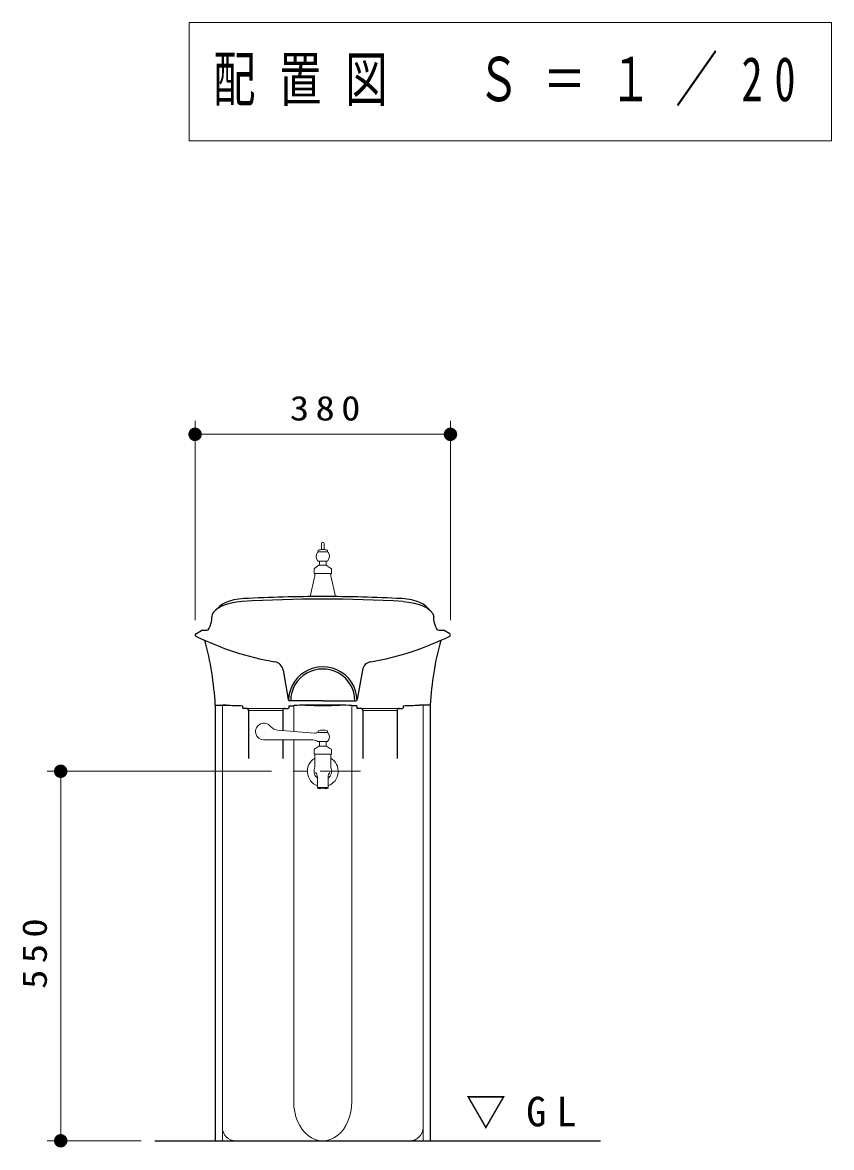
# Model space of a CAD drawing. Units: millimetres on the paper, scale 1:20. Extents: x -365 to 0, y -47 to 257.
# Drawn here: x -216.7 to -156.6, y 93.8 to 177.5 of the extents above; entities that cross this region are included whole.
import ezdxf

# ---------------------------------------------------------------- set-up
doc = ezdxf.new("R2010")
doc.units = ezdxf.units.MM
doc.linetypes.add('USER2', pattern=[6, 3, -1, 1, -1])
doc.layers.add('LY_1', color=2, linetype='Continuous', lineweight=25)
doc.styles.add('ＭＳ ゴシック', font='')
doc.styles.get('ＭＳ ゴシック').set_extended_font_data('MS Gothic')

# ---------------------------------------------------------------- blocks, each defined once
blk = doc.blocks.new('filled_dot')
at = {"color": 0, "linetype": 'Continuous', "lineweight": -2, "const_width": 1.25}
blk.add_lwpolyline([(-0.625, 0, 1), (0.625, 0, 1)], format="xyb", close=True, dxfattribs=at)

msp = doc.modelspace()

# ---------------------------------------------------------------- linework, layer by layer
at = {"layer": 'LY_1', "color": 7, "lineweight": 13}
for p, q in [((-204.355, 177.488), (-204.355, 168.688)), ((-156.555, 177.488), (-204.355, 177.488)), ((-156.555, 168.688), (-156.555, 177.488)), ((-204.355, 168.688), (-156.555, 168.688)), ((-203.903, 133.002), (-203.903, 147.84)), ((-184.903, 133.002), (-184.903, 147.84)), ((-203.903, 146.84), (-184.903, 146.84)), ((-194.753, 138.209), (-194.753, 138.084)), ((-194.508, 138.709), (-194.508, 138.266)), ((-194.433, 138.784), (-194.373, 138.784)), ((-194.298, 138.709), (-194.298, 138.266)), ((-194.053, 138.209), (-194.053, 138.084)), ((-194.783, 138.084), (-194.403, 138.084)), ((-194.76, 137.409), (-194.046, 137.409)), ((-194.653, 137.092), (-194.653, 137.409)), ((-194.403, 138.084), (-194.023, 138.084)), ((-194.153, 137.092), (-194.153, 137.409)), ((-195.053, 136.822), (-195.053, 136.508)), ((-195.04, 136.492), (-194.403, 136.492)), ((-195.003, 136.492), (-195.003, 136.323)), ((-194.985, 136.889), (-194.69, 137.092)), ((-194.69, 137.092), (-194.115, 137.092)), ((-194.403, 136.492), (-193.765, 136.492)), ((-194.115, 137.091), (-193.821, 136.889)), ((-193.803, 136.492), (-193.803, 136.323)), ((-193.753, 136.822), (-193.753, 136.508)), ((-195.347, 134.763), (-195.016, 136.212)), ((-193.459, 134.763), (-193.79, 136.212)), ((-195.029, 124.612), (-197.745, 124.813)), ((-194.753, 124.77), (-194.753, 124.645)), ((-194.053, 124.77), (-194.053, 124.645)), ((-198.778, 124.095), (-195.127, 124.095)), ((-194.023, 124.645), (-194.783, 124.645)), ((-194.046, 123.97), (-194.76, 123.97)), ((-194.653, 123.636), (-194.653, 123.97)), ((-194.153, 123.636), (-194.153, 123.97)), ((-195.053, 123.366), (-195.053, 123.052)), ((-194.69, 123.636), (-194.985, 123.433)), ((-194.115, 123.636), (-194.69, 123.636)), ((-193.821, 123.433), (-194.115, 123.636)), ((-193.753, 123.366), (-193.753, 123.052)), ((-193.765, 123.036), (-195.04, 123.036)), ((-195.003, 123.036), (-195.003, 122.08)), ((-193.803, 123.036), (-193.803, 122.08)), ((-198.211, 121.767), (-214.903, 121.767)), ((-213.903, 94.267), (-213.903, 121.767)), ((-194.803, 121.334), (-194.803, 120.517)), ((-194.003, 121.334), (-194.003, 120.517)), ((-194.803, 120.517), (-194.795, 120.527)), ((-194.803, 120.517), (-194.795, 120.508)), ((-194.795, 120.527), (-194.771, 120.536)), ((-194.795, 120.508), (-194.771, 120.499)), ((-194.011, 120.527), (-194.034, 120.536)), ((-194.011, 120.508), (-194.034, 120.499)), ((-194.003, 120.517), (-194.011, 120.527)), ((-194.003, 120.517), (-194.011, 120.508)), ((-207.903, 94.267), (-214.903, 94.267))]:
    msp.add_line(p, q, dxfattribs=at)
at = {"layer": 'LY_1', "color": 70}
for p, q in [((-202.399, 133.738), (-202.058, 134.057)), ((-186.407, 133.738), (-186.748, 134.057)), ((-203.853, 132.003), (-203.426, 132.253)), ((-203.376, 132.267), (-203.117, 132.267)), ((-185.689, 132.267), (-185.43, 132.267)), ((-184.952, 132.003), (-185.38, 132.253)), ((-197.356, 129.301), (-196.967, 127.099)), ((-191.45, 129.301), (-191.838, 127.099)), ((-202.403, 126.694), (-202.403, 94.267)), ((-202.403, 126.694), (-201.592, 126.694)), ((-202.351, 126.69), (-201.876, 126.676)), ((-200.377, 126.647), (-200.377, 126.489)), ((-200.077, 126.439), (-200.327, 126.439)), ((-197.233, 126.439), (-196.983, 126.439)), ((-196.933, 126.647), (-196.568, 126.647)), ((-196.933, 126.647), (-196.933, 126.489)), ((-194.403, 127.017), (-196.869, 127.017)), ((-193.127, 126.694), (-195.679, 126.694)), ((-194.403, 127.017), (-191.937, 127.017)), ((-191.872, 126.647), (-192.238, 126.647)), ((-191.872, 126.647), (-191.872, 126.489)), ((-191.572, 126.439), (-191.822, 126.439)), ((-188.729, 126.439), (-188.479, 126.439)), ((-188.429, 126.647), (-188.429, 126.489)), ((-186.403, 126.694), (-187.214, 126.694)), ((-186.455, 126.69), (-186.93, 126.676)), ((-186.403, 126.694), (-186.403, 94.267)), ((-199.927, 126.289), (-199.927, 122.707)), ((-197.383, 126.289), (-197.383, 124.786)), ((-191.422, 126.289), (-191.422, 122.707)), ((-188.879, 126.289), (-188.879, 122.707)), ((-197.383, 124.095), (-197.383, 122.707))]:
    msp.add_line(p, q, dxfattribs=at)
at = {"layer": 'LY_1', "color": 44, "lineweight": 13}
for p, q in [((-201.876, 126.676), (-201.876, 94.267)), ((-197.653, 126.446), (-199.653, 126.446)), ((-196.568, 126.649), (-196.568, 124.726)), ((-192.238, 126.649), (-192.238, 97.171)), ((-191.153, 126.446), (-189.153, 126.446)), ((-186.93, 126.676), (-186.93, 94.267)), ((-197.653, 126.292), (-199.653, 126.292)), ((-191.153, 126.292), (-189.153, 126.292)), ((-196.568, 124.095), (-196.568, 97.171)), ((-194.403, 94.267), (-200.876, 94.267)), ((-194.403, 94.267), (-187.93, 94.267))]:
    msp.add_line(p, q, dxfattribs=at)
at = {"layer": 'LY_1', "color": 7, "linetype": 'USER2', "lineweight": 13}
msp.add_line((-191.595, 121.767), (-197.211, 121.767), dxfattribs=at)
at = {"layer": 'LY_1', "color": 7}
msp.add_line((-206.903, 94.267), (-173.73, 94.267), dxfattribs=at)
at = {"layer": 'LY_1', "color": 94}
for points in [[(-200.389, 134.394), (-200.811, 134.351), (-201.212, 134.279), (-201.581, 134.178), (-201.907, 134.052), (-202.182, 133.904), (-202.399, 133.738)], [(-188.417, 134.394), (-187.995, 134.351), (-187.594, 134.279), (-187.225, 134.178), (-186.899, 134.052), (-186.624, 133.904), (-186.407, 133.738)]]:
    msp.add_lwpolyline(points, dxfattribs=at)
at = {"layer": 'LY_1', "color": 70}
for points in [[(-200.287, 134.613), (-200.66, 134.58), (-201.014, 134.52), (-201.34, 134.435), (-201.628, 134.327), (-201.869, 134.2), (-202.058, 134.057)], [(-186.748, 134.057), (-186.937, 134.2), (-187.178, 134.327), (-187.466, 134.435), (-187.791, 134.52), (-188.146, 134.58), (-188.519, 134.613)], [(-202.941, 132.297), (-202.856, 132.427), (-202.785, 132.572), (-202.728, 132.728), (-202.686, 132.893), (-202.661, 133.064), (-202.653, 133.238)], [(-202.399, 133.738), (-202.498, 133.633), (-202.572, 133.525), (-202.623, 133.413), (-202.649, 133.3), (-202.652, 133.269), (-202.653, 133.238)], [(-186.407, 133.738), (-186.217, 133.495), (-186.153, 133.238)], [(-185.865, 132.297), (-185.95, 132.427), (-186.021, 132.572), (-186.078, 132.728), (-186.119, 132.893), (-186.145, 133.064), (-186.153, 133.238)], [(-203.117, 132.267), (-203.029, 132.274), (-202.941, 132.297)], [(-185.865, 132.297), (-185.777, 132.274), (-185.689, 132.267)]]:
    msp.add_lwpolyline(points, dxfattribs=at)
at = {"layer": 'LY_1', "color": 7}
for points in [[(-191.853, 127.062), (-191.885, 127.415), (-191.967, 127.761), (-192.097, 128.092), (-192.274, 128.401), (-192.492, 128.683), (-192.749, 128.932), (-193.038, 129.142), (-193.355, 129.311), (-193.692, 129.434), (-194.044, 129.508), (-194.403, 129.533), (-194.762, 129.508), (-195.113, 129.434), (-195.451, 129.311), (-195.768, 129.142), (-196.057, 128.932), (-196.314, 128.683), (-196.532, 128.401), (-196.709, 128.092), (-196.839, 127.761), (-196.921, 127.415), (-196.953, 127.062)], [(-192.016, 127.017), (-192.036, 127.324), (-192.097, 127.626), (-192.197, 127.918), (-192.336, 128.195), (-192.509, 128.451), (-192.715, 128.682), (-192.95, 128.886), (-193.209, 129.057), (-193.489, 129.193), (-193.785, 129.292), (-194.091, 129.352), (-194.403, 129.372), (-194.715, 129.352), (-195.021, 129.292), (-195.316, 129.193), (-195.597, 129.057), (-195.856, 128.886), (-196.091, 128.682), (-196.297, 128.451), (-196.47, 128.195), (-196.608, 127.918), (-196.709, 127.626), (-196.77, 127.324), (-196.79, 127.017)]]:
    msp.add_lwpolyline(points, dxfattribs=at)
at = {"layer": 'LY_1', "color": 44, "lineweight": 13}
for points in [[(-199.653, 126.446), (-199.766, 126.446), (-199.877, 126.444), (-199.981, 126.442), (-200.077, 126.439)], [(-197.229, 126.439), (-197.325, 126.442), (-197.429, 126.444), (-197.54, 126.446), (-197.653, 126.446)], [(-191.577, 126.439), (-191.481, 126.442), (-191.377, 126.444), (-191.266, 126.446), (-191.153, 126.446)], [(-189.153, 126.446), (-189.04, 126.446), (-188.929, 126.444), (-188.825, 126.442), (-188.729, 126.439)], [(-199.653, 126.292), (-199.795, 126.291), (-199.931, 126.289)], [(-197.383, 126.289), (-197.515, 126.291), (-197.653, 126.292)], [(-191.422, 126.289), (-191.29, 126.291), (-191.153, 126.292)], [(-189.153, 126.292), (-189.011, 126.291), (-188.875, 126.289)], [(-196.568, 97.171), (-196.549, 96.792), (-196.494, 96.42), (-196.403, 96.06), (-196.278, 95.719), (-196.121, 95.403), (-195.934, 95.118), (-195.721, 94.867), (-195.485, 94.656), (-195.231, 94.488), (-194.963, 94.366), (-194.686, 94.292), (-194.403, 94.267), (-194.12, 94.292), (-193.843, 94.366), (-193.574, 94.488), (-193.32, 94.656), (-193.085, 94.867), (-192.872, 95.118), (-192.685, 95.403), (-192.528, 95.719), (-192.403, 96.06), (-192.312, 96.42), (-192.256, 96.792), (-192.238, 97.171)]]:
    msp.add_lwpolyline(points, dxfattribs=at)
at = {"layer": 'LY_1', "color": 7, "lineweight": 13}
for centre, radius, start, end in [((-194.403, 137.263), 1.009, 89.99522, 110.29921), ((-194.433, 138.709), 0.075, 90, 180), ((-194.403, 137.263), 1.009, 69.70079, 89.99522), ((-194.373, 138.709), 0.075, 0, 90), ((-194.403, 137.759), 0.5, 139.45837, 224.42704), ((-194.403, 137.759), 0.5, 315.57296, 40.54163), ((-194.831, 136.665), 0.272, 124.50009, 144.69694), ((-194.831, 136.665), 0.272, 215.30306, 219.63353), ((-193.975, 136.665), 0.272, 35.301, 55.49991), ((-193.975, 136.665), 0.272, 320.36647, 324.699), ((-195.503, 136.323), 0.5, 347.12467, 0), ((-193.303, 136.323), 0.5, 180, 192.87533), ((-198.778, 124.72), 0.625, 37.70346, 270), ((-197.69, 125.561), 0.75, 217.70353, 265.76365), ((-194.403, 123.824), 1.009, 69.70079, 110.29921), ((-195.127, 123.495), 0.6, 52.34155, 90), ((-194.985, 125.21), 0.6, 265.76361, 289.63882), ((-194.403, 124.32), 0.5, 315.57296, 40.54163), ((-194.831, 123.209), 0.272, 124.50009, 144.69913), ((-193.975, 123.209), 0.272, 35.30319, 55.49991), ((-194.403, 121.767), 1.15, 121.44907, 249.64559), ((-194.831, 123.209), 0.272, 215.30087, 219.63353), ((-194.403, 121.767), 1.15, 290.35448, 58.55104), ((-193.975, 123.209), 0.272, 320.36647, 324.69681), ((-194.403, 121.767), 0.65, 161.80513, 232.02012), ((-195.353, 122.08), 0.35, 341.80514, 0), ((-195.303, 121.334), 0.5, 0, 42.54265), ((-194.403, 121.767), 0.65, 307.97988, 18.1948), ((-193.503, 121.334), 0.5, 137.45735, 180), ((-193.453, 122.08), 0.35, 180, 198.19486), ((-194.403, 117.565), 3, 84.8829, 95.1171), ((-194.613, 119.906), 0.65, 95.1171, 104.14574), ((-194.613, 121.129), 0.65, 255.85426, 264.8829), ((-194.403, 123.47), 3, 264.8829, 275.1171), ((-194.193, 119.906), 0.65, 75.85426, 84.8829), ((-194.193, 121.129), 0.65, 275.1171, 284.14574)]:
    msp.add_arc(centre, radius, start, end, dxfattribs=at)
at = {"layer": 'LY_1', "color": 94}
msp.add_arc((-194.403, 39.805), 94.778, 86.37877, 93.62123, dxfattribs=at)
at = {"layer": 'LY_1', "color": 70}
for centre, radius, start, end in [((-194.403, 21.944), 112.823, 90, 92.98953), ((-194.403, 21.944), 112.823, 87.01047, 90), ((-203.803, 131.917), 0.1, 120.34143, 243.55094), ((-194.403, 150.812), 21.204, 243.55094, 260.32067), ((-203.376, 132.167), 0.1, 90, 120.34143), ((-225.136, 125.503), 22.765, 3, 15.29672), ((-194.403, 150.812), 21.204, 279.67933, 296.44907), ((-163.669, 125.503), 22.765, 164.70328, 177), ((-185.43, 132.167), 0.1, 59.65857, 90), ((-185.003, 131.917), 0.1, 296.44907, 59.65857), ((-198.094, 129.17), 0.75, 10, 80.32067), ((-190.712, 129.17), 0.75, 99.67933, 170), ((-201.592, 124.487), 2.207, 90, 97.39226), ((-200.377, 142.316), 15.669, 265.55325, 270), ((-200.327, 126.489), 0.05, 180, 270), ((-200.077, 126.289), 0.15, 0, 90), ((-197.233, 126.289), 0.15, 90, 180), ((-196.983, 126.489), 0.05, 270, 0), ((-196.869, 127.117), 0.1, 190, 270), ((-194.403, 94.233), 32.487, 92.25056, 93.8213), ((-194.403, 143.923), 17.276, 265.7652, 274.2348), ((-194.403, 94.233), 32.487, 86.1787, 87.74944), ((-191.937, 127.117), 0.1, 270, 350), ((-191.822, 126.489), 0.05, 180, 270), ((-191.572, 126.289), 0.15, 0, 90), ((-188.729, 126.289), 0.15, 90, 180), ((-188.479, 126.489), 0.05, 270, 0), ((-188.429, 142.316), 15.669, 270, 274.44675), ((-187.214, 124.487), 2.207, 82.60774, 90)]:
    msp.add_arc(centre, radius, start, end, dxfattribs=at)
at = {"layer": 'LY_1', "color": 44, "lineweight": 13}
for centre, start, end in [((-200.876, 95.267), 180, 270), ((-187.93, 95.267), 270, 0)]:
    msp.add_arc(centre, 1, start, end, dxfattribs=at)

# ---------------------------------------------------------------- block references
at = {"layer": 'LY_1', "color": 7, "lineweight": 13, "xscale": 0.4, "yscale": 0.4}
msp.add_blockref('filled_dot', (-203.903, 146.84), dxfattribs=at)
for p, rotation in [((-184.903, 146.84), 180), ((-213.903, 121.767), 270), ((-213.903, 94.267), 90)]:
    msp.add_blockref('filled_dot', p, dxfattribs=dict(at, rotation=rotation))

# ---------------------------------------------------------------- texts
at = {"layer": 'LY_1', "color": 7, "style": 'ＭＳ ゴシック'}
for s, insert, char_height, attachment_point in [('\\T1.56;\\W0.7;配置図\u3000Ｓ＝１／20', (-180.455, 173.088), 3.299, 5), ('\\T1.33;\\W1.15;380', (-193.988, 147.84), 1.833, 8), ('\\T1.5;▽GL', (-179.275, 96.345), 2.199, 5)]:
    msp.add_mtext(s, dxfattribs=dict(at, insert=insert, char_height=char_height, attachment_point=attachment_point))
at = {"layer": 'LY_1', "color": 7, "insert": (-214.903, 108.432), "char_height": 1.833, "attachment_point": 8, "rotation": 90, "style": 'ＭＳ ゴシック'}
msp.add_mtext('\\T1.33;\\W1.15;550', dxfattribs=at)

doc.saveas('drawing.dxf')
